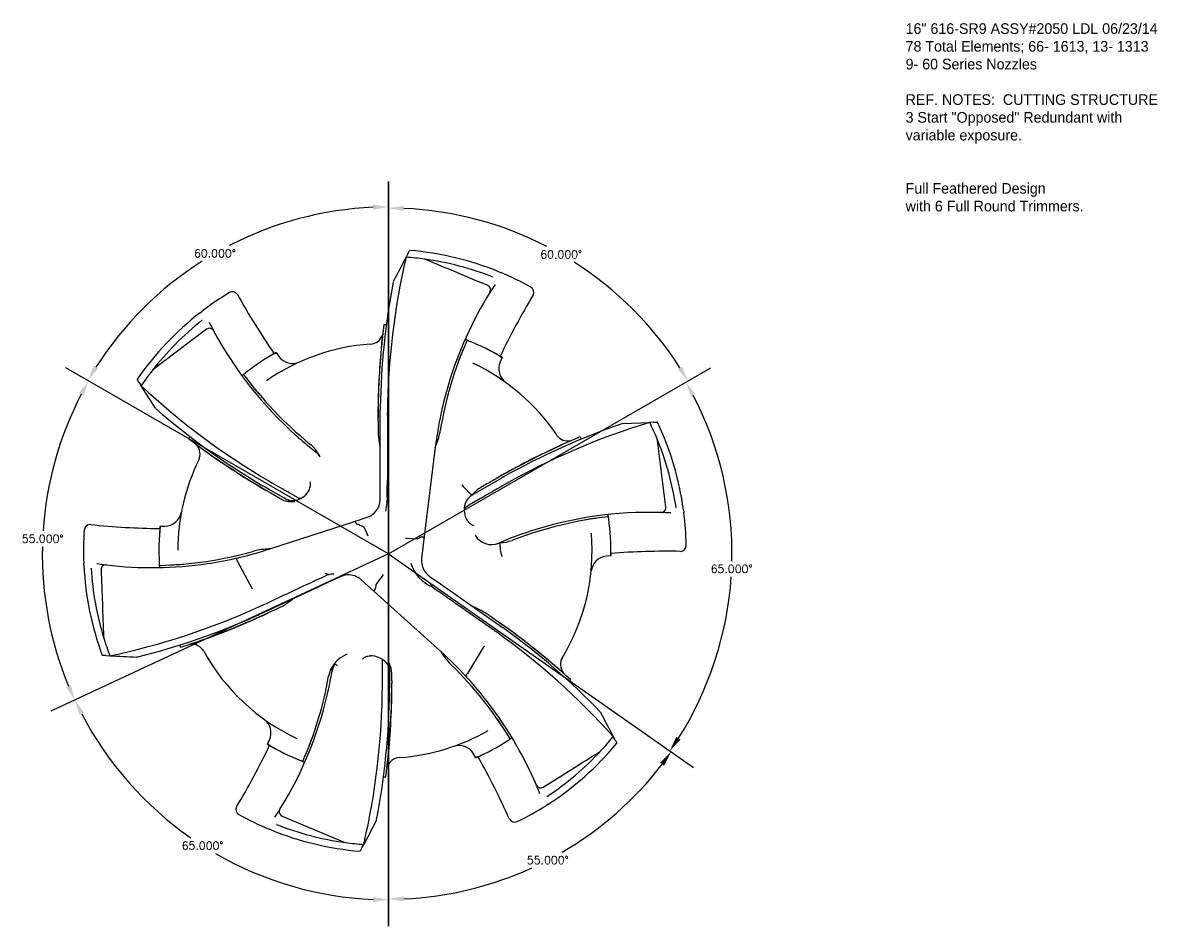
# Model space of a CAD drawing. Header units: inches. Extents: x -3 to 80.6, y -1.2 to 56.3.
# Drawn here: x 64.76 to 78.08, y -1.16 to 9.44 of the extents above; entities that cross this region are included whole.
import ezdxf

# ---------------------------------------------------------------- set-up
doc = ezdxf.new("R2010")
doc.units = ezdxf.units.IN
doc.header["$MEASUREMENT"] = 0
doc.header["$PDMODE"] = 35
doc.layers.get('Defpoints').update_dxf_attribs({"color": 10})
for name, color, linetype in [('Default', 7, 'Continuous'), ('Dims', 4, 'Continuous'), ('ODG-42497R1', 7, 'Continuous'), ('Text', 3, 'Continuous')]:
    doc.layers.add(name, color=color, linetype=linetype)
doc.styles.add('RomanS', font='romans')
doc.dimstyles.new('Copy of Standard', dxfattribs={"dimtxt": 0.094, "dimasz": 0.18, "dimexe": 0.0625, "dimexo": 0.0625, "dimgap": 0.045, "dimtad": 0, "dimtih": 1, "dimtoh": 1, "dimdec": 4, "dimzin": 4, "dimdsep": 46, "dimtxsty": 'RomanS', "dimcen": 0.09, "dimadec": 3, "dimazin": 1, "dimtfac": 1, "dimtdec": 4, "dimtofl": 0, "dimtmove": 0, "dimatfit": 1, "dimfxl": 1, "dimtolj": 1, "dimtzin": 0, "dimarcsym": 0})

# ---------------------------------------------------------------- blocks, each defined once
blk = doc.blocks.new('*D4')
at = {"layer": 'Defpoints', "color": 0, "transparency": 16777216}
for p in [(69.056, 7.581), (67.662, 7.037), (65.269, 5.395), (69.056, 3.209), (69.056, -1.163)]:
    blk.add_point(p, dxfattribs=at)
at = {"layer": 'Dims', "color": 0, "lineweight": -2, "transparency": 16777216}
for start, end in [(92.5321, 117.3008), (122.4948, 147.4679)]:
    blk.add_arc((69.056, 3.209), 4.073, start, end, dxfattribs=at)
at = {"layer": 'Dims', "color": 0, "transparency": 16777216}
for points in [[(68.875, 7.309), (68.876, 7.249), (69.056, 7.283)], [(65.647, 5.384), (65.596, 5.415), (65.528, 5.246)]]:
    blk.add_solid(points, dxfattribs=at)
at = {"layer": 'Dims', "color": 0, "transparency": 16777216, "insert": (67.019, 6.737), "char_height": 0.094, "attachment_point": 5, "style": 'RomanS'}
blk.add_mtext('\\A1;60.000°', dxfattribs=at)
blk = doc.blocks.new('*D5')
at = {"layer": 'Defpoints', "color": 0, "transparency": 16777216}
for p in [(65.269, 5.395), (65.076, 4.031), (69.056, 3.209), (69.056, 3.209), (65.093, 1.362)]:
    blk.add_point(p, dxfattribs=at)
at = {"layer": 'Dims', "color": 0, "lineweight": -2, "transparency": 16777216}
for start, end in [(152.5382, 176.2008), (178.7979, 202.4618)]:
    blk.add_arc((69.056, 3.209), 4.064, start, end, dxfattribs=at)
at = {"layer": 'Dims', "color": 0, "transparency": 16777216}
for points in [[(65.424, 5.098), (65.476, 5.069), (65.536, 5.241)], [(65.328, 1.669), (65.273, 1.645), (65.373, 1.492)]]:
    blk.add_solid(points, dxfattribs=at)
at = {"layer": 'Dims', "color": 0, "transparency": 16777216, "insert": (64.996, 3.387), "char_height": 0.094, "attachment_point": 5, "style": 'RomanS'}
blk.add_mtext('\\A1;55.000°', dxfattribs=at)
blk = doc.blocks.new('*D6')
at = {"layer": 'Defpoints', "color": 0, "transparency": 16777216}
for p in [(69.056, 7.581), (69.056, 3.209), (65.093, 1.362), (66.269, 0.256), (69.056, -1.163)]:
    blk.add_point(p, dxfattribs=at)
at = {"layer": 'Dims', "color": 0, "lineweight": -2, "transparency": 16777216}
for start, end in [(207.5399, 235.1585), (240.0025, 267.4601)]:
    blk.add_arc((69.056, 3.209), 4.061, start, end, dxfattribs=at)
at = {"layer": 'Dims', "color": 0, "transparency": 16777216}
for points in [[(65.428, 1.318), (65.482, 1.345), (65.375, 1.493)], [(68.876, -0.818), (68.875, -0.878), (69.056, -0.851)]]:
    blk.add_solid(points, dxfattribs=at)
at = {"layer": 'Dims', "color": 0, "transparency": 16777216, "insert": (66.874, -0.216), "char_height": 0.094, "attachment_point": 5, "style": 'RomanS'}
blk.add_mtext('\\A1;65.000°', dxfattribs=at)
blk = doc.blocks.new('*D7')
at = {"layer": 'Defpoints', "color": 0, "transparency": 16777216}
for p in [(69.056, 7.581), (69.056, 3.209), (72.637, 0.702), (70.33, -0.638), (69.056, -1.163)]:
    blk.add_point(p, dxfattribs=at)
at = {"layer": 'Dims', "color": 0, "lineweight": -2, "transparency": 16777216}
for start, end in [(300.1961, 322.4549), (272.5451, 294.5344)]:
    blk.add_arc((69.056, 3.209), 4.053, start, end, dxfattribs=at)
at = {"layer": 'Dims', "color": 0, "transparency": 16777216}
for points in [[(72.245, 0.757), (72.293, 0.722), (72.375, 0.885)], [(69.236, -0.869), (69.235, -0.809), (69.056, -0.843)]]:
    blk.add_solid(points, dxfattribs=at)
at = {"layer": 'Dims', "color": 0, "transparency": 16777216, "insert": (70.927, -0.385), "char_height": 0.094, "attachment_point": 5, "style": 'RomanS'}
blk.add_mtext('\\A1;55.000°', dxfattribs=at)
blk = doc.blocks.new('*D8')
at = {"layer": 'Defpoints', "color": 0, "transparency": 16777216}
for p in [(72.842, 5.395), (69.056, 3.209), (69.056, 3.209), (72.98, 2.279), (72.637, 0.702)]:
    blk.add_point(p, dxfattribs=at)
at = {"layer": 'Dims', "color": 0, "lineweight": -2, "transparency": 16777216}
for start, end in [(358.8075, 27.443), (327.557, 356.1912)]:
    blk.add_arc((69.056, 3.209), 4.034, start, end, dxfattribs=at)
at = {"layer": 'Dims', "color": 0, "transparency": 16777216}
for points in [[(72.609, 5.054), (72.662, 5.083), (72.549, 5.226)], [(72.485, 1.029), (72.435, 1.062), (72.36, 0.896)]]:
    blk.add_solid(points, dxfattribs=at)
at = {"layer": 'Dims', "color": 0, "transparency": 16777216, "insert": (73.085, 3.033), "char_height": 0.094, "attachment_point": 5, "style": 'RomanS'}
blk.add_mtext('\\A1;65.000°', dxfattribs=at)
blk = doc.blocks.new('*D9')
at = {"layer": 'Defpoints', "color": 0, "transparency": 16777216}
for p in [(69.056, 7.581), (71.665, 6.319), (72.842, 5.395), (69.056, 3.209), (69.056, -1.163)]:
    blk.add_point(p, dxfattribs=at)
at = {"layer": 'Dims', "color": 0, "lineweight": -2, "transparency": 16777216}
for start, end in [(62.7088, 87.4593), (32.5407, 57.497)]:
    blk.add_arc((69.056, 3.209), 4.06, start, end, dxfattribs=at)
at = {"layer": 'Dims', "color": 0, "transparency": 16777216}
for points in [[(69.235, 7.235), (69.236, 7.295), (69.056, 7.269)], [(72.504, 5.408), (72.452, 5.377), (72.571, 5.239)]]:
    blk.add_solid(points, dxfattribs=at)
at = {"layer": 'Dims', "color": 0, "transparency": 16777216, "insert": (71.085, 6.725), "char_height": 0.094, "attachment_point": 5, "style": 'RomanS'}
blk.add_mtext('\\A1;60.000°', dxfattribs=at)
blk = doc.blocks.new('SE')
at = {"layer": 'ODG-42497R1', "color": 7, "linetype": 'Continuous'}
for p, q in [((17.245, 19.178), (17.198, 19.088)), ((17.245, 19.178), (17.291, 19.267)), ((19.658, 18.703), (19.712, 18.681)), ((19.507, 18.562), (19.515, 18.559)), ((19.366, 18.336), (19.366, 18.336)), ((11.731, 17.615), (11.778, 17.652)), ((11.905, 17.178), (10.48, 16.098)), ((11.779, 17.415), (11.785, 17.419)), ((16.619, 17.295), (16.609, 17.293)), ((16.675, 17.297), (16.619, 17.297)), ((18.778, 16.901), (18.764, 16.907)), ((18.818, 16.887), (18.834, 16.879)), ((13.752, 16.557), (13.823, 16.454)), ((19.75, 16.424), (19.697, 16.311)), ((12.885, 15.981), (12.9, 15.99)), ((10.114, 15.764), (10.06, 15.849)), ((10.114, 15.764), (10.169, 15.678)), ((10.547, 15.08), (10.169, 15.678)), ((12.853, 15.952), (12.841, 15.944)), ((16.512, 14.796), (16.513, 15.039)), ((16.512, 12.905), (16.512, 14.796)), ((16.704, 14.892), (16.704, 14.859)), ((18.128, 14.952), (18.124, 14.935)), ((18.131, 14.966), (18.128, 14.952)), ((18.1, 14.448), (18.107, 14.485)), ((22.959, 14.677), (23.665, 14.706)), ((23.768, 14.71), (23.665, 14.706)), ((23.768, 14.71), (23.867, 14.714)), ((11.433, 14.28), (11.429, 14.271)), ((11.459, 14.33), (11.431, 14.281)), ((21.823, 14.31), (21.817, 14.318)), ((21.853, 14.263), (21.825, 14.311)), ((24.097, 12.452), (23.874, 14.226)), ((17.974, 14.046), (17.683, 11.676)), ((17.972, 14.028), (17.981, 14.061)), ((14.916, 13.793), (14.903, 13.816)), ((13.543, 12.937), (13.416, 13.011)), ((13.584, 13.135), (13.586, 13.134)), ((13.639, 13.104), (14.324, 12.708)), ((18.975, 12.79), (19.605, 13.154)), ((19.605, 13.154), (19.733, 13.227)), ((19.756, 13.019), (19.754, 13.018)), ((13.956, 12.699), (13.543, 12.937)), ((13.997, 12.675), (13.956, 12.699)), ((16.512, 12.662), (16.512, 12.905)), ((16.681, 12.775), (16.698, 12.795)), ((18.926, 12.762), (18.975, 12.79)), ((14.197, 12.606), (14.243, 12.609)), ((24.364, 12.443), (24.366, 12.434)), ((24.563, 12.383), (24.57, 12.325)), ((13.579, 11.346), (15.827, 12.076)), ((15.827, 12.076), (16.166, 12.186)), ((22.561, 12.244), (22.56, 12.259)), ((22.57, 12.202), (22.571, 12.184)), ((10.672, 11.95), (10.798, 11.949)), ((16.09, 11.911), (16.166, 11.74)), ((17.239, 11.63), (17.499, 11.618)), ((17.683, 11.676), (17.611, 11.09)), ((19.663, 11.502), (19.598, 11.474)), ((19.687, 11.512), (19.663, 11.502)), ((13.161, 11.289), (13.125, 11.28)), ((13.596, 11.351), (13.562, 11.345)), ((22.635, 11.163), (22.51, 11.153)), ((8.646, 10.904), (8.644, 10.962)), ((10.647, 10.91), (10.648, 10.927)), ((10.652, 10.867), (10.652, 10.852)), ((12.679, 11.098), (12.693, 11.102)), ((12.719, 11.018), (12.72, 11.017)), ((12.72, 11.017), (13.107, 10.309)), ((8.838, 10.826), (8.838, 10.835)), ((9.102, 10.794), (9.102, 10.794)), ((15.129, 10.667), (15.052, 10.698)), ((15.201, 10.675), (15.151, 10.661)), ((15.279, 10.681), (15.201, 10.675)), ((15.46, 10.609), (15.24, 10.507)), ((16.558, 10.617), (16.404, 10.414)), ((16.558, 10.617), (16.559, 10.617)), ((17.821, 10.619), (18.02, 10.48)), ((13.107, 10.309), (13.107, 10.309)), ((15.24, 10.507), (13.517, 9.703)), ((16.351, 10.217), (16.006, 10.528)), ((17.837, 10.422), (17.893, 10.336)), ((18.02, 10.48), (19.575, 9.391)), ((18.122, 8.623), (16.351, 10.217)), ((13.517, 9.703), (13.296, 9.602)), ((13.349, 9.836), (13.379, 9.85)), ((13.591, 9.671), (13.591, 9.671)), ((19.575, 9.391), (19.774, 9.25)), ((19.545, 9.178), (19.517, 9.197)), ((11.181, 8.794), (11.205, 8.744)), ((11.207, 8.745), (11.213, 8.736)), ((9.235, 8.515), (9.136, 8.52)), ((9.235, 8.515), (9.337, 8.511)), ((18.109, 8.634), (18.131, 8.608)), ((18.837, 8.043), (19.255, 8.732)), ((19.256, 8.732), (19.255, 8.732)), ((15.197, 8.142), (15.142, 7.97)), ((15.281, 8.282), (15.197, 8.142)), ((15.244, 8.158), (15.281, 8.282)), ((15.31, 8.293), (15.31, 8.293)), ((16.57, 7.796), (16.57, 8.409)), ((16.762, 8.205), (16.762, 8.155)), ((16.762, 8.155), (16.762, 7.796)), ((18.38, 8.289), (18.406, 8.262)), ((18.787, 7.966), (18.776, 7.978)), ((18.836, 8.042), (18.837, 8.043)), ((21.531, 7.822), (21.563, 7.868)), ((21.561, 7.869), (21.565, 7.878)), ((16.57, 7.732), (16.57, 7.734)), ((16.762, 7.796), (16.761, 7.648)), ((20, 6.327), (20.013, 6.334)), ((22.745, 6.276), (22.698, 6.367)), ((13.523, 6.167), (13.577, 6.28)), ((19.966, 6.301), (19.95, 6.293)), ((22.745, 6.276), (22.791, 6.187)), ((19.052, 5.803), (18.99, 5.912)), ((14.455, 5.704), (14.44, 5.712)), ((14.496, 5.691), (14.509, 5.684)), ((16.598, 5.294), (16.654, 5.294)), ((16.654, 5.297), (16.664, 5.298)), ((20.838, 5.022), (20.839, 5.022)), ((20.971, 4.572), (20.923, 4.541)), ((20.942, 4.777), (20.935, 4.772)), ((13.908, 4.257), (15.556, 3.563)), ((13.766, 4.03), (13.758, 4.033)), ((16.404, 4.129), (16.076, 3.503)), ((13.615, 3.888), (13.562, 3.91)), ((16.028, 3.413), (15.982, 3.324)), ((16.028, 3.413), (16.076, 3.503))]:
    blk.add_line(p, q, dxfattribs=at)
for centre, radius, start, end in [((35.786, 14.773), 19.083, 166.9303, 179.4559), ((16.637, 11.296), 7.813, 82.2389, 85.8864), ((17.3, 19.233), 0.0352, 89.5979, 104.5161), ((16.637, 11.296), 8, 67.8084, 85.2411), ((16.637, 11.296), 7.812, 68.4442, 82.281), ((17.681, 18.959), 0.0785, 81.2514, 83.6815), ((17.675, 18.913), 0.125, 67.1623, 82.2389), ((16.639, 11.3), 7.996, 61.0416, 67.3954), ((35.762, 14.796), 19.25, 169.1199, 179.0955), ((16.947, 18.417), 0.0891, 149.5201, 164.8508), ((16.634, 11.299), 7.996, 121.0416, 127.3954), ((12.592, 18.014), 0.158, 33.3526, 120.7535), ((29.284, 27.249), 18.919, 208.9163, 214.525), ((28.024, 12.812), 10.125, 148.1476, 163.3874), ((19.317, 18.221), 0.125, 328.1483, 67.1446), ((28.024, 12.812), 10.125, 146.7141, 148.1523), ((36.777, 8.319), 18.919, 148.9163, 154.525), ((20.433, 18.158), 0.158, 333.3526, 60.7535), ((16.637, 11.296), 8, 127.8207, 145.2601), ((16.637, 11.296), 7.812, 128.4442, 142.281), ((11.98, 17.078), 0.125, 49.2638, 127.1581), ((21.017, 21.915), 10.125, 206.7142, 208.1567), ((11.993, 17.089), 0.109, 33.106, 50.5647), ((36.427, 14.822), 19.972, 172.8914, 180.0044), ((16.637, 11.296), 6, 89.637, 90.105), ((21.017, 21.915), 10.125, 208.1567, 228.2641), ((16.23, 17.138), 0.358, 273.9183, 342.3148), ((35.434, 14.917), 18.978, 173.6201, 174.5003), ((35.434, 14.917), 18.978, 173.5807, 173.6008), ((27.965, 12.871), 9.99, 156.3168, 170.7002), ((17.382, 13.177), 3.975, 68.8689, 69.6771), ((16.637, 11.296), 6, 68.6404, 69.0928), ((16.165, 10.116), 7.271, 68.1355, 68.4657), ((16.637, 11.296), 5.5, 93.989, 124.8564), ((35.315, 14.854), 18.863, 174.1275, 180.1389), ((27.701, 12.926), 9.724, 157.4215, 159.7955), ((16.637, 11.296), 6, 58.7376, 68.1189), ((16.637, 11.296), 6, 118.7376, 128.1189), ((16.637, 11.296), 6, 119.3352, 121.1309), ((14.189, 16.726), 0.456, 216.6259, 293.4315), ((16.637, 11.296), 5.5, 33.989, 64.8564), ((16.637, 11.296), 6, 59.3352, 61.1309), ((20.116, 16.13), 0.456, 156.6259, 233.4315), ((16.637, 11.296), 7.812, 142.281, 145.8834), ((15.38, 12.882), 3.974, 128.8689, 129.6771), ((16.637, 11.296), 6, 128.6404, 129.0928), ((20.996, 21.947), 10.069, 216.3621, 230.843), ((17.423, 10.297), 7.271, 128.1355, 128.4656), ((10.087, 15.84), 0.0288, 148.7228, 160.7358), ((23.2, 29.621), 19.085, 226.937, 239.746), ((20.88, 21.809), 9.893, 217.5461, 219.8792), ((28.024, 12.812), 10.125, 163.3874, 167.7132), ((10.652, 15.147), 0.125, 212.3417, 229.1248), ((35.762, 14.796), 19.25, 179.0954, 179.2755), ((23.168, 29.608), 19.25, 229.1248, 239.379), ((-23.722, 15.055), 40.179, 359.5612, 359.6654), ((-0.322, 14.916), 17.025, 359.9207, 0.1278), ((28.024, 12.812), 10.125, 167.896, 173), ((18.481, 14.528), 2.027, 179.5038, 193.3599), ((29.225, -3.551), 19.085, 106.937, 119.746), ((29.23, -3.517), 19.25, 109.1248, 119.379), ((22.964, 14.552), 0.125, 92.3417, 109.1248), ((16.637, 11.296), 7.812, 22.281, 25.8834), ((23.842, 14.69), 0.0352, 29.5979, 44.5161), ((16.637, 11.296), 8, 7.8084, 25.2411), ((23.477, 30.196), 19.969, 232.8909, 240.0048), ((21.017, 21.915), 10.125, 228.2641, 228.3604), ((21.017, 21.915), 10.125, 228.3604, 231.7793), ((16.165, 14.83), 1.972, 337.0783, 348.8587), ((29.585, -4.079), 19.97, 112.8911, 120.0047), ((21.493, 14.569), 0.358, 213.9172, 282.3106), ((29.172, -3.173), 18.978, 113.6196, 114.5009), ((29.172, -3.173), 18.978, 113.5812, 113.6007), ((16.637, 11.296), 7.813, 8.4442, 22.281), ((23.75, 14.21), 0.125, 7.1581, 22.281), ((22.899, 29.386), 18.978, 233.5815, 233.6007), ((11.373, 13.865), 0.358, 333.9183, 42.2998), ((22.899, 29.386), 18.978, 233.6194, 234.5012), ((22.894, 29.249), 18.862, 234.1278, 240.1392), ((29.615, 31.994), 23.305, 230.0094, 230.0738), ((14.025, 13.366), 0.986, 27.1443, 50.0738), ((21.017, 21.915), 10.125, 231.7793, 232.0928), ((14.492, 13.536), 0.495, 31.2254, 52.0866), ((29.057, -3.1), 18.863, 114.1277, 120.1391), ((16.637, 11.296), 5.5, 153.989, 179.8564), ((29.23, -3.517), 19.25, 119.379, 119.562), ((23.168, 29.608), 19.25, 239.379, 239.562), ((23.125, 29.533), 18.972, 239.8128, 239.9977), ((14.036, 12.964), 0.638, 10.1615, 14.7873), ((-1.237, 13.269), 17.94, 358.4883, 359.7092), ((21.95, 15.862), 4.314, 220.7559, 223.4628), ((19.557, 12.326), 0.753, 119.5041, 143.0054), ((-0.18, 47.94), 39.963, 299.561, 299.6657), ((29.187, -3.443), 18.972, 119.8128, 119.9977), ((-6.649, -21.522), 39.884, 59.5609, 59.6658), ((14.137, 13.101), 0.499, 239.5151, 276.8606), ((14.189, 13.083), 0.45, 238.7554, 303.796), ((14.245, 13.105), 0.496, 240.0073, 269.8029), ((14.38, 12.808), 0.115, 240.5504, 300.9876), ((14.194, 13.139), 0.494, 299.8187, 325.417), ((14.195, 13.158), 0.504, 323.4636, 328.0267), ((16.012, 12.662), 0.5, 340.3809, 0), ((15.303, 12.695), 1.399, 345.6696, 4.1054), ((19.191, 12.396), 0.45, 118.7554, 183.7966), ((16.012, 12.662), 0.5, 288, 340.3809), ((18.857, 12.368), 0.115, 120.5534, 180.9974), ((19.237, 12.365), 0.494, 179.8214, 205.5809), ((23.973, 12.437), 0.125, 289.2638, 7.1581), ((10.785, 12.405), 0.456, 271.6259, 348.4315), ((19.253, 12.353), 0.504, 203.6145, 208.0272), ((23.681, 2.195), 10.068, 96.3616, 110.8434), ((23.643, 2.192), 10.125, 88.1567, 108.2641), ((23.62, 2.365), 9.892, 97.5461, 99.88), ((18.639, 11.591), 3.974, 8.8689, 9.6771), ((16.637, 11.296), 6, 8.6404, 9.0928), ((15.379, 11.114), 7.271, 8.1355, 8.4656), ((16.637, 11.296), 6, 358.7376, 8.1189), ((23.643, 2.192), 10.125, 86.7142, 88.1567), ((23.976, 12.421), 0.109, 273.106, 290.5647), ((16.641, 11.296), 7.996, 1.0416, 7.3954), ((16.632, 11.296), 7.996, 176.0416, 182.3954), ((8.813, 11.836), 0.158, 88.3526, 175.7535), ((10.823, 30.807), 18.919, 263.9163, 269.525), ((16.637, 11.296), 6, 173.7376, 183.1189), ((16.637, 11.296), 6, 174.3352, 176.1309), ((15.922, 12.056), 0.0566, 210.6838, 248.6973), ((19.165, 12.589), 0.639, 250.104, 254.8044), ((23.643, 2.192), 10.125, 108.3603, 113.0001), ((23.643, 2.192), 10.125, 108.2641, 108.3604), ((16.637, 11.296), 5.5, 328.989, 4.8564), ((15.144, 11.222), 1.146, 23.8088, 26.856), ((17.201, 12.495), 0.866, 268.5806, 272.4719), ((17.601, 11.643), 0.0219, 88.6931, 123.5738), ((19.467, 11.958), 0.497, 209.6461, 293.3068), ((20.798, 11.487), 1.111, 178.7273, 198.0404), ((19.67, 12.504), 0.992, 270.9866, 290.3943), ((24.549, -0.643), 13.031, 109.9713, 110.3602), ((10.423, 20.89), 9.983, 271.312, 285.7058), ((10.45, 20.975), 10.125, 282.7996, 288), ((13.633, 9.375), 1.972, 92.0778, 103.8584), ((22.563, 10.7), 0.456, 96.6259, 173.4315), ((16.637, 11.296), 6, 359.3352, 1.1309), ((24.129, -7.634), 18.919, 88.9163, 94.525), ((24.477, 11.439), 0.158, 273.3526, 0.7535), ((16.637, 11.296), 8, 182.8084, 200.2411), ((10.45, 20.975), 10.125, 261.7141, 263.1523), ((9.227, 10.798), 0.125, 83.1483, 182.1446), ((10.45, 20.975), 10.125, 263.1476, 278.3874), ((17.906, 11.367), 7.271, 183.1355, 183.4656), ((16.637, 11.296), 6, 183.6404, 184.0928), ((14.616, 11.176), 3.974, 183.8689, 184.6771), ((10.483, 20.632), 9.722, 272.4212, 274.8032), ((10.45, 20.975), 10.125, 278.3874, 282.7137), ((18.31, 11.287), 1.038, 197.6901, 246.3475), ((18.108, 11.029), 0.5, 173, 207.4005), ((16.637, 11.296), 7.812, 183.4442, 197.281), ((15.736, 12.378), 1.814, 247.8516, 251.1924), ((14.855, 9.475), 1.223, 75.9757, 77.0275), ((15.672, 10.156), 0.5, 93.9511, 115), ((15.672, 10.156), 0.5, 48, 93.9511), ((17.256, 10.119), 0.857, 140.5067, 144.44), ((18.108, 11.029), 0.5, 207.4005, 235), ((12.621, 10.079), 0.538, 21.5002, 25.3035), ((16.364, 10.305), 0.0269, 324.7512, 1.1728), ((29.179, 26.028), 19.329, 234.2754, 234.9036), ((12.928, 11.601), 2.027, 294.5038, 308.36), ((5.393, 27.181), 19.083, 281.9303, 294.4559), ((5.078, 27.74), 19.969, 287.8909, 295.0048), ((5.519, 26.719), 18.862, 289.1278, 295.1392), ((20.523, -5.605), 17.026, 114.9207, 115.1278), ((30.163, -26.603), 39.884, 114.5609, 114.6658), ((18.227, 7.931), 2.027, 54.5038, 68.36), ((5.382, 27.15), 19.25, 284.1199, 294.0955), ((5.382, 27.15), 19.25, 294.0955, 294.2755), ((42.694, 41.959), 39.884, 234.5609, 234.6658), ((8.839, -6.045), 18.862, 49.1278, 55.1392), ((8.175, -6.937), 19.969, 47.8909, 55.0048), ((29.33, 23.111), 17.026, 234.9207, 235.1278), ((8.502, -6.385), 19.083, 41.9303, 54.4559), ((8.534, -6.378), 19.25, 54.0954, 54.2755), ((8.534, -6.378), 19.25, 44.1199, 54.0955), ((9.295, 9.017), 0.125, 182.1623, 197.2389), ((9.25, 9.003), 0.0785, 196.2514, 198.6815), ((16.637, 11.296), 7.812, 197.2389, 200.8864), ((5.41, 26.802), 18.978, 288.5815, 289.5012), ((11.513, 8.458), 0.358, 28.9183, 97.2998), ((19.698, 8.426), 0.538, 141.5002, 145.3035), ((9.163, 8.543), 0.0352, 204.5979, 219.5161), ((10.051, 8.581), 0.103, 265.5915, 278.8298), ((16.637, 11.296), 5.5, 208.989, 244.8564), ((15.883, 7.844), 0.747, 109.1954, 155.733), ((16.492, 7.966), 0.638, 130.2104, 134.7747), ((16.241, 7.978), 0.533, 83.4409, 88.0615), ((16.259, 7.977), 0.532, 54.3381, 85.4138), ((11.347, 1.098), 10.125, 42.7996, 48), ((19.802, 9.655), 1.972, 212.0778, 223.8584), ((21.656, 8.277), 0.358, 148.9172, 217.3066), ((15.655, 7.953), 0.495, 151.9025, 154.7094), ((15.655, 7.953), 0.495, 151.335, 151.4088), ((15.731, 8.017), 0.504, 146.79, 170.4808), ((5.25, 9.78), 10.125, 350.4515, 350.7868), ((15.329, 8.198), 0.0963, 101.7471, 120.155), ((15.071, 7.888), 0.47, 49.4263, 59.4567), ((16.35, 8.013), 0.453, 29.5036, 61.0318), ((16.39, 8.205), 0.372, 0.0012, 16.5955), ((16.284, 8.04), 0.536, 359.517, 30.379), ((15.203, 8.088), 1.559, 4.6157, 8.2193), ((16.388, 8.155), 0.374, 359.9702, 8.9183), ((11.434, 1.117), 9.983, 31.3123, 45.7055), ((8.821, -6.18), 18.978, 48.6194, 49.5012), ((5.507, 9.653), 9.781, 336.2109, 350.09), ((5.25, 9.78), 10.125, 348.3604, 350.4515), ((56.944, 7.537), 40.127, 179.5612, 179.6655), ((11.347, 1.098), 10.125, 38.3874, 42.7137), ((8.821, -6.18), 18.978, 48.5815, 48.6007), ((5.25, 9.78), 10.125, 328.1567, 348.2641), ((5.25, 9.78), 10.125, 348.2641, 348.3604), ((-2.515, 7.817), 19.085, 346.937, 359.746), ((-2.488, 7.796), 19.25, 349.1248, 359.379), ((-2.416, 7.796), 18.986, 359.8129, 359.9976), ((-3.153, 7.769), 19.971, 352.8913, 0.0044), ((-2.041, 7.737), 18.863, 354.1276, 0.139), ((-2.488, 7.796), 19.25, 359.379, 359.562), ((11.347, 1.098), 10.125, 23.1476, 38.3874), ((22.29, 6.956), 0.0912, 24.6774, 39.6661), ((13.158, 6.461), 0.456, 336.6259, 53.4315), ((11.628, 1.299), 9.722, 32.4212, 34.8024), ((16.637, 11.296), 5.5, 273.989, 299.8564), ((16.637, 11.296), 6, 303.6404, 304.0928), ((17.75, 9.606), 3.974, 303.8689, 304.6771), ((16.637, 11.296), 7.812, 317.2389, 320.8864), ((-3.503, 14.272), 18.919, 328.9163, 334.525), ((16.637, 11.296), 6, 238.7376, 248.1189), ((16.637, 11.296), 6, 239.3352, 241.1309), ((5.62, 9.647), 9.674, 337.4336, 339.661), ((18.602, 5.673), 0.456, 31.6259, 108.4315), ((16.637, 11.296), 6, 293.7376, 303.1189), ((15.94, 12.359), 7.271, 303.1355, 303.4656), ((16.637, 11.296), 8, 302.8084, 320.2411), ((22.758, 6.2), 0.0352, 324.5979, 339.5161), ((17.108, 12.476), 7.271, 248.1355, 248.4656), ((-2.161, 7.674), 18.978, 353.62, 354.5004), ((17.043, 5.453), 0.358, 93.9183, 162.3122), ((16.637, 11.296), 6, 294.3352, 296.1309), ((2.647, -3.495), 18.919, 23.9163, 29.525), ((16.637, 11.296), 7.812, 303.4442, 317.281), ((22.281, 6.076), 0.125, 302.1623, 317.2389), ((22.315, 6.045), 0.0785, 316.2511, 318.6815), ((16.637, 11.296), 6, 248.6404, 249.0928), ((15.891, 9.414), 3.974, 248.8689, 249.6771), ((-2.161, 7.674), 18.978, 353.5808, 353.6007), ((16.637, 11.296), 6, 269.637, 270.105), ((11.347, 1.098), 10.125, 21.7141, 23.1523), ((20.772, 5.128), 0.125, 203.1483, 302.1446), ((16.639, 11.292), 7.996, 296.0416, 302.3954), ((12.841, 4.434), 0.158, 153.3526, 240.7535), ((16.635, 11.292), 7.996, 241.0416, 247.3954), ((5.25, 9.78), 10.125, 326.7142, 328.1567), ((13.957, 4.372), 0.125, 169.2638, 247.1581), ((13.942, 4.377), 0.109, 153.106, 170.5647), ((16.637, 11.296), 7.813, 248.4442, 262.281), ((16.293, 4.187), 0.125, 332.3417, 349.1248), ((20.08, 4.25), 0.158, 208.3526, 295.7535), ((16.637, 11.296), 8, 247.8084, 265.2411), ((16.637, 11.296), 7.812, 262.281, 265.8834), ((15.973, 3.358), 0.0352, 269.5979, 284.5161)]:
    blk.add_arc(centre, radius, start, end, dxfattribs=at)
blk.add_ellipse((21.671, 8.288), major_axis=(0.267, 0.263), ratio=0.995675, start_param=1.823314, end_param=3.04428, dxfattribs=at)
for points in [[(17.197, 19.088), (17.088, 18.88), (16.978, 18.671), (16.868, 18.46)], [(19.366, 18.336), (18.818, 18.567), (18.271, 18.797), (17.723, 19.028)], [(9.102, 10.794), (9.125, 10.2), (9.147, 9.606), (9.17, 9.013)], [(9.338, 8.51), (9.572, 8.499), (9.808, 8.488), (10.046, 8.477)], [(22.698, 6.367), (22.591, 6.575), (22.482, 6.786), (22.373, 6.997)], [(20.839, 5.022), (21.342, 5.338), (21.845, 5.654), (22.347, 5.97)]]:
    blk.add_open_spline(points, degree=3, dxfattribs=at)
for points in [[(13.697, 16.526), (13.715, 16.536), (13.734, 16.547), (13.752, 16.557)], [(19.697, 16.457), (19.715, 16.446), (19.733, 16.435), (19.75, 16.424)], [(10.666, 11.888), (10.668, 11.909), (10.67, 11.929), (10.672, 11.95)], [(22.636, 11.226), (22.636, 11.205), (22.636, 11.184), (22.635, 11.163)], [(13.577, 6.135), (13.559, 6.145), (13.541, 6.156), (13.523, 6.167)], [(19.109, 5.829), (19.09, 5.82), (19.071, 5.812), (19.052, 5.803)]]:
    blk.add_rational_spline(points, [0.999105444029, 0.999096388205, 0.999096388205, 0.999105444029], degree=3, dxfattribs=at)
for points, knots in [([(16.704, 14.859), (16.704, 14.719), (16.704, 14.579), (16.704, 14.299), (16.704, 14.158), (16.704, 13.738), (16.704, 13.458), (16.704, 13.178)], [0, 0, 0, 0, 0.25, 0.25, 0.5, 0.5, 1, 1, 1, 1]), ([(16.455, 14.747), (16.455, 14.689), (16.454, 14.63), (16.454, 14.563), (16.454, 14.554), (16.454, 14.546)], [0, 0, 0, 0, 0.86986, 0.86986, 1, 1, 1, 1]), ([(14.601, 12.858), (14.609, 12.875), (14.618, 12.893), (14.633, 12.928), (14.64, 12.946), (14.653, 12.982), (14.658, 13.001), (14.663, 13.029), (14.665, 13.038), (14.666, 13.057), (14.666, 13.067), (14.664, 13.076)], [0, 0, 0, 0, 0.25, 0.25, 0.5, 0.5, 0.75, 0.75, 0.875, 0.875, 1, 1, 1, 1]), ([(19.701, 12.988), (19.614, 12.937), (19.527, 12.887), (19.44, 12.837), (19.353, 12.786), (19.265, 12.736), (19.178, 12.686), (19.052, 12.613), (18.925, 12.54), (18.799, 12.467)], [0, 0, 0, 0, 0.289973, 0.289973, 0.289973, 0.579947, 0.579947, 0.579947, 1, 1, 1, 1]), ([(19.535, 13.179), (19.484, 13.15), (19.433, 13.121), (19.332, 13.063), (19.281, 13.035), (19.215, 12.998), (19.201, 12.989), (19.186, 12.981)], [0, 0, 0, 0, 0.43773, 0.43773, 0.875461, 0.875461, 1, 1, 1, 1]), ([(13.557, 12.864), (13.607, 12.835), (13.657, 12.805), (13.758, 12.746), (13.809, 12.716), (13.867, 12.681), (13.876, 12.676), (13.884, 12.672)], [0, 0, 0, 0, 0.461582, 0.461582, 0.923164, 0.923164, 1, 1, 1, 1]), ([(18.818, 12.895), (18.837, 12.875), (18.854, 12.858), (18.877, 12.836), (18.885, 12.829), (18.899, 12.816), (18.905, 12.81), (18.917, 12.8), (18.922, 12.796), (18.932, 12.789), (18.937, 12.786), (18.948, 12.779), (18.953, 12.777), (18.955, 12.779)], [0, 0, 0, 0, 0.25, 0.25, 0.375, 0.375, 0.5, 0.5, 0.625, 0.625, 0.75, 0.75, 1, 1, 1, 1]), ([(15.827, 12.076), (15.829, 12.077), (15.83, 12.077), (15.833, 12.076), (15.835, 12.076), (15.84, 12.073), (15.844, 12.07), (15.85, 12.064), (15.852, 12.061), (15.856, 12.056), (15.858, 12.053), (15.864, 12.043), (15.869, 12.036), (15.873, 12.027)], [0, 0, 0, 0, 0.125, 0.125, 0.25, 0.25, 0.5, 0.5, 0.625, 0.625, 0.75, 0.75, 1, 1, 1, 1]), ([(18.791, 12.151), (18.802, 12.135), (18.812, 12.119), (18.835, 12.089), (18.847, 12.074), (18.872, 12.045), (18.885, 12.031), (18.907, 12.013), (18.914, 12.007), (18.93, 11.996), (18.939, 11.992), (18.947, 11.989)], [0, 0, 0, 0, 0.25, 0.25, 0.5, 0.5, 0.75, 0.75, 0.875, 0.875, 1, 1, 1, 1]), ([(16.09, 11.911), (16.089, 11.915), (16.086, 11.919), (16.079, 11.925), (16.076, 11.927), (16.064, 11.934), (16.056, 11.938), (16.032, 11.949), (16.016, 11.955), (15.966, 11.975), (15.933, 11.989), (15.901, 12.004)], [0, 0, 0, 0, 0.0625, 0.0625, 0.125, 0.125, 0.25, 0.25, 0.5, 0.5, 1, 1, 1, 1]), ([(17.499, 11.618), (17.504, 11.618), (17.508, 11.619), (17.516, 11.621), (17.52, 11.623), (17.531, 11.628), (17.539, 11.632), (17.561, 11.644), (17.575, 11.653), (17.589, 11.662)], [0, 0, 0, 0, 0.125, 0.125, 0.25, 0.25, 0.5, 0.5, 1, 1, 1, 1]), ([(17.602, 11.665), (17.613, 11.665), (17.624, 11.664), (17.639, 11.665), (17.644, 11.665), (17.653, 11.665), (17.657, 11.666), (17.664, 11.667), (17.667, 11.667), (17.673, 11.669), (17.675, 11.67), (17.679, 11.671), (17.681, 11.672), (17.683, 11.674), (17.683, 11.675), (17.683, 11.676)], [0, 0, 0, 0, 0.25, 0.25, 0.375, 0.375, 0.5, 0.5, 0.625, 0.625, 0.75, 0.75, 0.875, 0.875, 1, 1, 1, 1]), ([(12.679, 11.098), (12.681, 11.099), (12.684, 11.097), (12.688, 11.092), (12.69, 11.09), (12.694, 11.085), (12.695, 11.081), (12.701, 11.07), (12.705, 11.062), (12.712, 11.041), (12.716, 11.03), (12.719, 11.018)], [0, 0, 0, 0, 0.25, 0.25, 0.375, 0.375, 0.5, 0.5, 0.75, 0.75, 1, 1, 1, 1]), ([(13.379, 9.85), (13.574, 9.942), (13.77, 10.033), (13.966, 10.124), (14.161, 10.215), (14.357, 10.306), (14.553, 10.398), (14.745, 10.487), (14.937, 10.577), (15.129, 10.667)], [0, 0, 0, 0, 0.335237, 0.335237, 0.335237, 0.670474, 0.670474, 0.670474, 1, 1, 1, 1]), ([(16.386, 10.289), (16.379, 10.28), (16.373, 10.271), (16.365, 10.259), (16.363, 10.256), (16.358, 10.248), (16.357, 10.245), (16.354, 10.239), (16.352, 10.236), (16.35, 10.23), (16.35, 10.228), (16.349, 10.224), (16.349, 10.222), (16.35, 10.219), (16.35, 10.218), (16.351, 10.217)], [0, 0, 0, 0, 0.25, 0.25, 0.375, 0.375, 0.5, 0.5, 0.625, 0.625, 0.75, 0.75, 0.875, 0.875, 1, 1, 1, 1]), ([(16.404, 10.414), (16.401, 10.41), (16.4, 10.406), (16.397, 10.397), (16.396, 10.393), (16.394, 10.379), (16.393, 10.37), (16.391, 10.342), (16.391, 10.324), (16.391, 10.305)], [0, 0, 0, 0, 0.125, 0.125, 0.25, 0.25, 0.5, 0.5, 1, 1, 1, 1]), ([(19.517, 9.197), (19.34, 9.321), (19.164, 9.444), (18.987, 9.568), (18.81, 9.692), (18.633, 9.816), (18.456, 9.94), (18.326, 10.031), (18.196, 10.122), (18.066, 10.213)], [0, 0, 0, 0, 0.365401, 0.365401, 0.365401, 0.730802, 0.730802, 0.730802, 1, 1, 1, 1]), ([(13.585, 9.673), (13.638, 9.697), (13.691, 9.721), (13.753, 9.749), (13.761, 9.753), (13.769, 9.756)], [0, 0, 0, 0, 0.869469, 0.869469, 1, 1, 1, 1]), ([(19.568, 9.464), (19.52, 9.498), (19.473, 9.532), (19.418, 9.571), (19.411, 9.576), (19.404, 9.582)], [0, 0, 0, 0, 0.869469, 0.869469, 1, 1, 1, 1]), ([(16.302, 8.507), (16.283, 8.506), (16.263, 8.505), (16.225, 8.5), (16.206, 8.498), (16.168, 8.49), (16.149, 8.485), (16.122, 8.476), (16.113, 8.472), (16.096, 8.464), (16.088, 8.459), (16.081, 8.453)], [0, 0, 0, 0, 0.25, 0.25, 0.5, 0.5, 0.75, 0.75, 0.875, 0.875, 1, 1, 1, 1]), ([(16.745, 8.236), (16.748, 8.23), (16.751, 8.225), (16.754, 8.218), (16.755, 8.216), (16.757, 8.214), (16.757, 8.213), (16.757, 8.213)], [0, 0, 0, 0, 0.5, 0.5, 0.75, 0.75, 1, 1, 1, 1]), ([(16.818, 7.844), (16.819, 7.903), (16.819, 7.961), (16.82, 8.025), (16.82, 8.03), (16.82, 8.035)], [0, 0, 0, 0, 0.917026, 0.917026, 1, 1, 1, 1]), ([(18.836, 8.042), (18.827, 8.033), (18.819, 8.024), (18.805, 8.007), (18.8, 8), (18.793, 7.99), (18.791, 7.986), (18.788, 7.981), (18.787, 7.978), (18.785, 7.971), (18.785, 7.968), (18.787, 7.966)], [0, 0, 0, 0, 0.25, 0.25, 0.5, 0.5, 0.625, 0.625, 0.75, 0.75, 1, 1, 1, 1])]:
    blk.add_open_spline(points, degree=3, knots=knots, dxfattribs=at)

msp = doc.modelspace()

# ---------------------------------------------------------------- linework, layer by layer
at = {"layer": 'Defpoints'}
for p, q in [((69.05558, -1.1627), (69.05558, 7.58123)), ((69.05558, 7.58123), (69.05558, -1.1627)), ((69.05558, 3.20926), (65.26935, 5.39525)), ((69.05558, 3.20926), (72.84181, 5.39525)), ((69.05558, 3.20926), (65.09323, 1.36159)), ((69.05558, 3.20926), (69.05558, 3.20926)), ((69.05558, 3.20926), (69.05558, 1.88047)), ((69.05558, 3.20926), (72.63688, 0.70161))]:
    msp.add_line(p, q, dxfattribs=at)

# ---------------------------------------------------------------- block references
at = {"layer": 'Default', "xscale": 0.4422934504629356, "yscale": 0.4422934504629356, "zscale": 0.4422934504629356}
msp.add_blockref('SE', (61.65647, -1.75107), dxfattribs=at)

# ---------------------------------------------------------------- texts
at = {"layer": 'Text', "insert": (75.12834, 9.43834), "char_height": 0.125, "width": 8.4192095, "attachment_point": 1}
msp.add_mtext('16" 616-SR9 ASSY#2050 LDL 06/23/14\\P78 Total Elements; 66- 1613, 13- 1313\\P9- 60 Series Nozzles\\P\\PREF. NOTES:  CUTTING STRUCTURE\\P3 Start "Opposed" Redundant with \\Pvariable exposure.  \\P \\P\\PFull Feathered Design \\Pwith 6 Full Round Trimmers.', dxfattribs=at)

# ---------------------------------------------------------------- dimensions: what is measured, and where the dimension line sits
at = {"layer": 'Dims'}
for base, line1, line2, picture, middle in [((66.26892, 0.25557), ((69.05558, 7.58123), (69.05558, -1.1627)), ((69.05558, 3.20926), (65.09323, 1.36159)), '*D6', (66.87374, -0.21555)), ((67.6624, 7.03701), ((69.05558, 3.20926), (65.26935, 5.39525)), ((69.05558, 7.58123), (69.05558, -1.1627)), '*D4', (67.01888, 6.73693)), ((70.3303, -0.63764), ((69.05558, 7.58123), (69.05558, -1.1627)), ((69.05558, 3.20926), (72.63688, 0.70161)), '*D7', (70.92686, -0.38544)), ((71.66504, 6.3191), ((69.05558, 7.58123), (69.05558, -1.1627)), ((69.05558, 3.20926), (72.84181, 5.39525)), '*D9', (71.08538, 6.72498)), ((65.07595, 4.03099), ((69.05558, 3.20926), (65.09323, 1.36159)), ((69.05558, 3.20926), (65.26935, 5.39525)), '*D5', (64.99587, 3.38651)), ((72.98049, 2.27904), ((69.05558, 3.20926), (72.63688, 0.70161)), ((69.05558, 3.20926), (72.84181, 5.39525)), '*D8', (73.08538, 3.03332))]:
    dim = msp.add_angular_dim_2l(base=base, line1=line1, line2=line2, dimstyle='Copy of Standard', dxfattribs=at)
    dim.commit()
    dim.dimension.update_dxf_attribs({"geometry": picture, "text_midpoint": middle})

doc.saveas('drawing.dxf')
